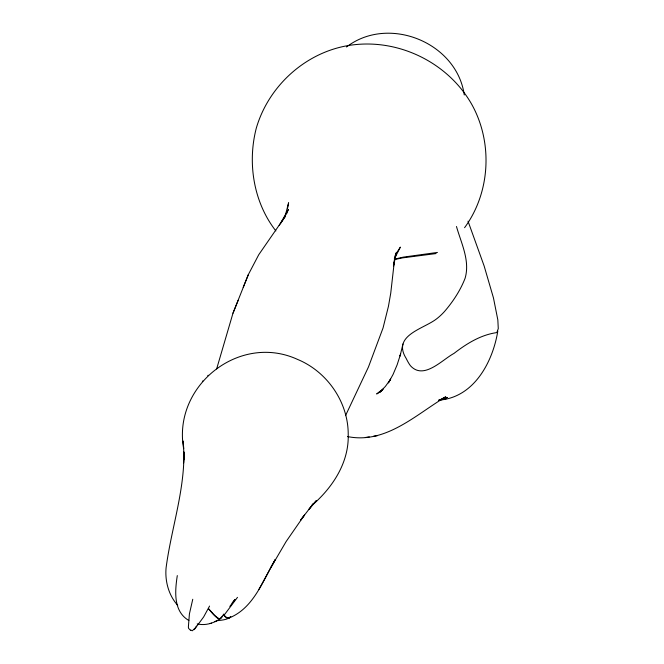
<?xml version="1.0" encoding="UTF-8"?>
<svg xmlns="http://www.w3.org/2000/svg" width="664" height="664" viewBox="0 0 664 664"><rect width="100%" height="100%" fill="white"/><g stroke="black" fill="none" stroke-linecap="round" stroke-linejoin="round"><path stroke-width="1" d="M177.296 575.588C174.931 590.968 173.105 611.345 188.842 620.491M456.475 226.499C461.165 243.107 470.245 260.72 465.099 278.266C460.418 290.351 453.163 301.373 444.772 311.2A1781.421 291.712 69.1 0 1 435.966 319.334C422.827 329.128 391.976 335.693 406.161 358.402A20.26 3.32 69.1 0 0 410.593 365.897C423.757 380.198 442.158 359.763 453.96 353.431C466.709 343.562 480.786 334.847 496.83 332.581L498.274 328.63L497.842 319.948L493.46 297.912L484.156 266.032L468.02 221.178M393.445 265.724L394.615 259.035L390.747 293.131L388.457 306.253L383.053 327.966L368.462 366.993L345.521 415.631M287.57 208.38L288.608 202.736L284.997 216.73M393.462 266.471L396.458 252.353L394.615 257.043M192.759 599.26L189.414 613.909L188.36 627.123L188.626 628.418L190.493 630.285M402.957 343.993L400.06 356.045L400.624 353.962L397.138 364.81L393.055 374.463L388.374 382.912L390.664 379.144L385.394 386.398L379.534 392.449L383.111 389.121L376.654 393.968L381.045 391.337M497.801 331.104C492.771 362.204 473.698 397.977 438.506 400.151M216.647 368.91L232.981 313.209L248.386 274.506L258.728 254.752L285.669 215.783L280.847 223.062M243.223 287.321L248.386 274.506M232.981 313.209L238.168 300.327M286.491 214.115L288.375 209.442L279.237 225.494M394.275 259.01L400.375 247.116L395.686 254.329M209.567 606.058L203.624 616.989L194.262 629.638M258.96 589.358L275.311 559.445C262.853 580.593 253.739 608.265 228.839 618.109C227.561 618.45 226.424 617.512 225.552 616.698A36.022 5.934 68.8 0 1 223.469 614.258M270.414 568.351L286.134 541.542L304.469 515.065L300.601 520.111L313.184 503.851L309.067 509.222L316.321 500.673L311.416 505.893C332.266 488.04 349.065 462.924 348.218 434.488C348.351 402.235 327.219 371.666 297.555 359.415C239.106 332.589 172.416 386.232 183.646 448.665L183.264 441.07L184.177 459.04L183.82 451.885L183.571 463.015L183.911 456.251C183.571 494.306 170.955 530.586 166.075 567.961C164.888 581.216 168.697 595.376 177.72 605.352M195.606 627.43L196.494 626.044M464.576 227.694C490.654 192.186 493.037 141.631 471.224 103.443C448.2 63.719 401.745 40.13 356.103 44.538C309.64 48.804 269.418 83.49 256.354 127.936C247.224 162.788 253.499 202.246 275.859 230.914M224 614.2C222.465 615.652 220.954 620.375 218.215 618.167A12.483 2.648 50.2 0 1 216.066 616.557L215.261 615.852A11.13 2.365 50.2 0 1 212.737 613.32L208.654 608.772M237.48 597.351L224.847 614.183M232.118 603.161L234.533 599.916M234.965 599.559L229.844 606.415M222.44 616.134L219.834 619.039L217.908 618.416A12.483 2.623 51.2 0 1 215.792 616.781L215.012 616.059A11.13 2.341 51.2 0 1 212.53 613.486L208.521 608.88M195.141 628.044L192.311 630.8L190.742 630.028M202.387 381.402L202.819 380.945M207.807 375.666L208.214 375.226M230.574 616.748L229.072 618.018M230.815 616.657C227.071 620.159 221.071 620.126 216.265 620.815M197.225 623.894C205.433 625.936 214.165 623.139 220.821 618.217M346.525 46.978C388.465 14.757 456.923 42.479 464.26 94.96M381.833 390.473L379.268 391.826L381.916 390.457M214.837 621.711L216.389 621.106M210.197 623.579L211.459 623.081M394.715 259.084L403.397 257.117L437.443 252.436M394.615 259.533L402.45 257.889L436.065 253.565M347.521 436.563C385.635 444.341 415.871 414.651 445.751 396.815L438.705 400.467L447.461 397.462L439.817 399.919L445.826 399.031M228.615 618.201L227.254 618.118L225.353 616.773A36.022 5.901 69.1 0 1 223.287 614.324M365.333 437.493L369.284 436.895M373.566 436.24L377.517 435.642"/></g></svg>
